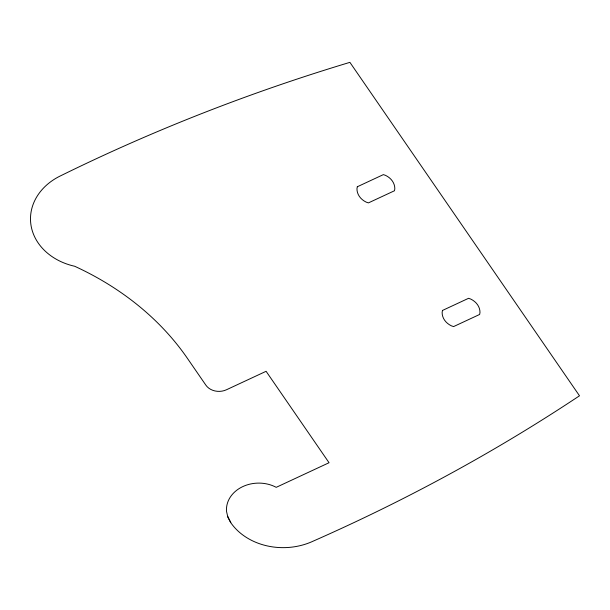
<?xml version="1.0" encoding="UTF-8"?>
<svg xmlns="http://www.w3.org/2000/svg" width="610" height="610" viewBox="0 0 610 610"><rect width="100%" height="100%" fill="white"/><g stroke="black" fill="none" stroke-linecap="round" stroke-linejoin="round"><path stroke-width="0.91" d="M230.793 522.694L227.919 517.356L226.569 511.622A32.071 26.238 -1.2 0 1 242.254 486.849A32.071 26.238 -1.2 0 1 276.223 487.329L329.049 462.723L266.097 371.299L226.478 389.752A15.143 12.391 -1.2 0 1 205.86 385.146L187.346 358.253A298.381 244.122 -1.2 0 0 74.656 266.25A60.573 49.555 -1.2 0 1 30.919 224.694A60.573 49.555 -1.2 0 1 61.442 175.405A1681.869 1376.023 -1.2 0 1 349.904 62.35L579.5 395.791A1681.869 1376.023 -1.2 0 1 313.25 541.108A60.573 49.555 -1.2 0 1 230.793 522.694L227.683 516.334M357.308 186.759L356.964 188.688A18.933 15.486 -1.2 0 0 366.221 202.139L368.417 202.894L394.479 190.755L394.815 188.818A18.933 15.486 -1.2 0 0 385.558 175.375L383.37 174.62L357.308 186.759M442.479 310.452L442.136 312.389A18.933 15.486 -1.2 0 0 451.392 325.831L453.588 326.586L479.651 314.447L479.986 312.511A18.933 15.486 -1.2 0 0 470.729 299.068L468.541 298.313L442.479 310.452"/></g></svg>
